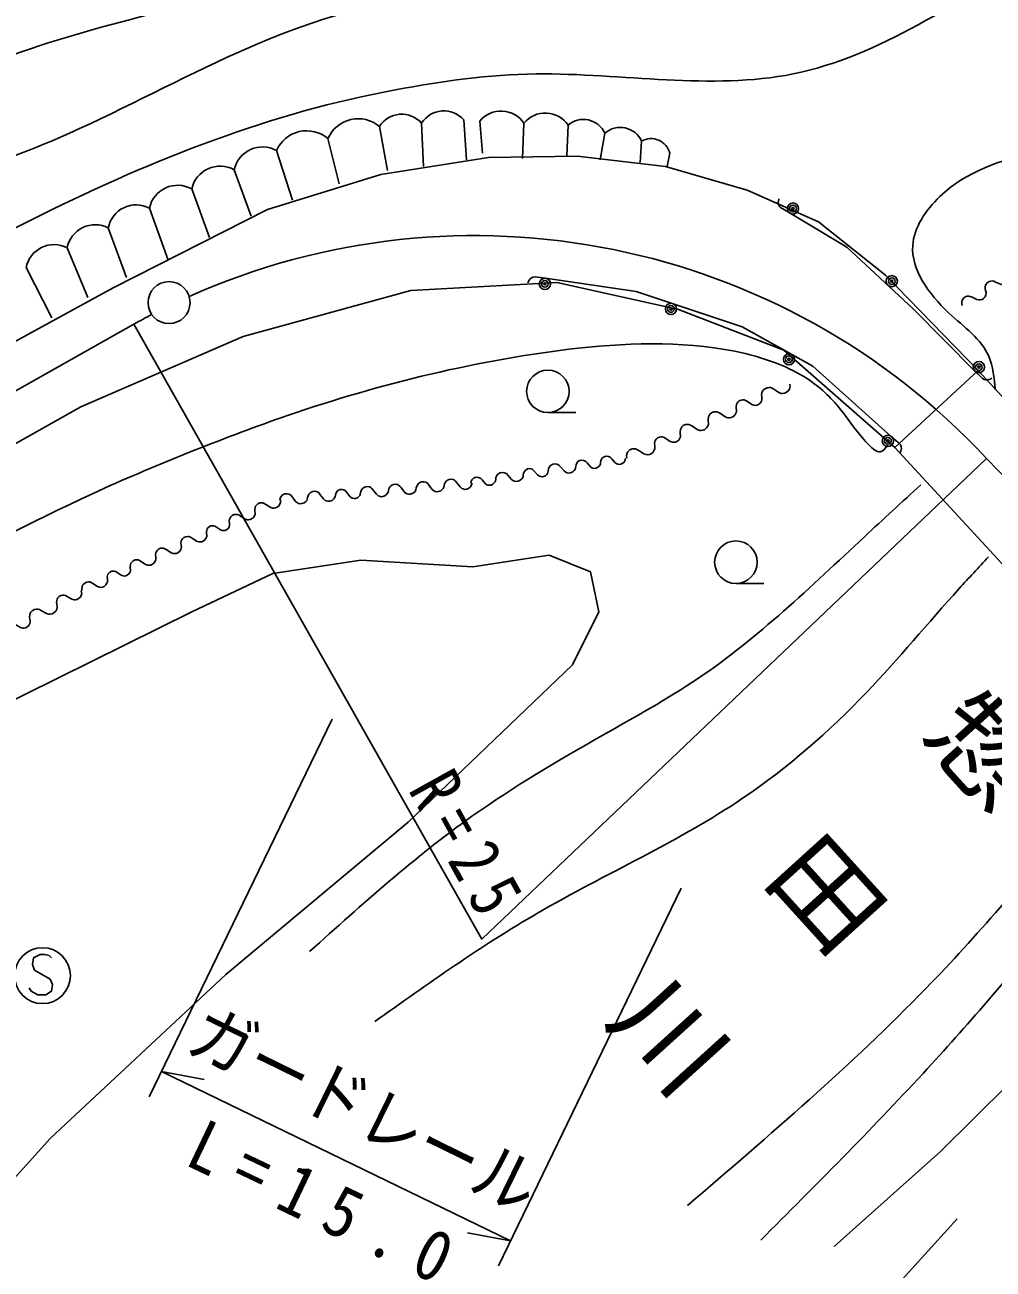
# Model space of a CAD drawing. Units: millimetres, scale not verified. Extents: x 40000 to 680000, y 20000 to 380000.
# Drawn here: x 161683 to 196290, y 276124 to 320612 of the extents above; entities that cross this region are included whole.
import ezdxf
from ezdxf.enums import TextEntityAlignment as Align

# ---------------------------------------------------------------- set-up
doc = ezdxf.new("R2010")
doc.units = ezdxf.units.MM
doc.header["$LTSCALE"] = 1000
doc.layers.add('M-BGD', color=7, linetype='Continuous', lineweight=25)
doc.styles.add('@ＭＳ ゴシック', font='')
doc.styles.add('ＭＳ ゴシック', font='')
doc.styles.get('@ＭＳ ゴシック').set_extended_font_data('@MS Gothic')
doc.styles.get('ＭＳ ゴシック').set_extended_font_data('MS Gothic')

msp = doc.modelspace()

# ---------------------------------------------------------------- linework, layer by layer
at = {"layer": 'M-BGD'}
for p, q in [((177367, 317219), (177463, 315784)), ((174355, 316980), (174642, 315402)), ((175861, 317099), (175933, 315545)), ((177941, 317171), (178039, 316023)), ((179520, 317099), (179473, 315832)), ((181098, 317027), (181051, 315928)), ((172515, 316549), (172921, 314924)), ((182413, 316740), (182246, 315784)), ((183728, 316454), (183680, 315689)), ((170674, 316119), (171248, 314350)), ((184732, 316023), (184636, 315545)), ((169161, 315434), (169766, 313777)), ((167647, 314749), (168284, 313012)), ((166133, 314063), (166802, 312199)), ((188778, 314029), (189036, 313875)), ((189036, 313875), (191064, 312663)), ((164663, 313352), (165320, 311578)), ((163194, 312642), (163934, 310860)), ((191064, 312663), (193438, 310462)), ((161724, 311931), (162643, 310143)), ((180000, 311593), (180297, 311550)), ((180297, 311550), (183537, 311080)), ((183537, 311080), (187322, 309818)), ((193438, 310462), (195640, 308236)), ((79771, 261462), (165581, 309912)), ((187322, 309818), (189844, 308409)), ((189844, 308409), (192664, 305886)), ((195640, 308236), (195850, 308022)), ((180378, 306748), (181378, 306748)), ((192664, 305886), (192888, 305686)), ((196051, 305111), (216342, 284142)), ((187098, 300639), (188098, 300639)), ((172664, 295785), (166127, 282284)), ((178607, 276241), (185144, 289742)), ((166562, 283185), (179043, 277141)), ((166562, 283185), (168095, 282909)), ((195003, 277920), (184916, 266818)), ((179043, 277141), (177509, 277417))]:
    msp.add_line(p, q, dxfattribs=at)
for points in [[(145900, 300850), (164839, 311210), (170350, 314014), (174409, 315267), (178259, 315875), (181420, 315916), (184582, 315551), (187500, 314700), (190053, 313565), (192444, 311660), (195754, 308252)], [(188778, 314029), (188709, 314070), (188672, 314104), (188636, 314160), (188617, 314207), (188611, 314256), (188616, 314323), (188633, 314371), (188649, 314397)], [(179668, 311389), (179673, 311428), (179702, 311485), (179739, 311530), (179795, 311572), (179849, 311595), (179921, 311604), (180000, 311593)], [(196024, 311117), (196008, 311179), (196010, 311251), (196022, 311306), (196045, 311344), (196084, 311394), (196152, 311437), (196213, 311452), (196257, 311457), (196313, 311445), (196379, 311416), (196549, 311336), (196632, 311318), (196677, 311322), (196738, 311338), (196788, 311371), (196845, 311431), (196874, 311497), (196886, 311552), (196881, 311596), (196865, 311658)], [(82811, 261250), (154445, 301755), (163679, 306957), (169480, 309470), (175473, 311114), (180694, 311404), (185044, 310437), (188814, 308987), (192777, 305507)], [(195183, 310577), (195167, 310638), (195168, 310710), (195180, 310765), (195203, 310804), (195243, 310853), (195310, 310896), (195371, 310912), (195416, 310917), (195471, 310905), (195537, 310876), (195708, 310795), (195791, 310777), (195835, 310782), (195897, 310798), (195947, 310830), (196004, 310890), (196032, 310956), (196044, 311011), (196040, 311056), (196024, 311117)], [(165581, 309912), (178014, 287926), (196051, 305111)], [(196239, 307985), (196211, 307957), (196154, 307929), (196097, 307915), (196027, 307915), (195970, 307930), (195907, 307965), (195850, 308022)], [(188023, 307313), (188016, 307382), (188029, 307460), (188050, 307518), (188081, 307557), (188132, 307604), (188213, 307640), (188282, 307647), (188331, 307646), (188389, 307624), (188457, 307582), (188629, 307467), (188717, 307434), (188766, 307432), (188835, 307439), (188895, 307467), (188966, 307523), (189008, 307590), (189030, 307648), (189032, 307698), (189025, 307767)], [(187112, 306900), (187106, 306963), (187117, 307034), (187137, 307087), (187165, 307121), (187212, 307164), (187285, 307197), (187347, 307204), (187392, 307202), (187445, 307182), (187506, 307144), (187663, 307040), (187743, 307010), (187788, 307008), (187850, 307015), (187905, 307040), (187970, 307091), (188008, 307152), (188028, 307205), (188029, 307250), (188023, 307313)], [(186110, 306445), (186103, 306515), (186116, 306593), (186138, 306651), (186169, 306689), (186220, 306737), (186300, 306773), (186369, 306780), (186418, 306778), (186477, 306756), (186544, 306715), (186717, 306600), (186804, 306567), (186853, 306565), (186922, 306572), (186983, 306599), (187054, 306656), (187096, 306723), (187118, 306781), (187119, 306830), (187112, 306900)], [(185108, 305991), (185101, 306060), (185114, 306139), (185136, 306197), (185167, 306235), (185218, 306282), (185298, 306319), (185367, 306326), (185417, 306324), (185475, 306302), (185542, 306260), (185715, 306145), (185802, 306113), (185851, 306111), (185921, 306118), (185981, 306145), (186052, 306202), (186094, 306269), (186116, 306327), (186118, 306376), (186110, 306445)], [(184198, 305578), (184191, 305641), (184203, 305712), (184223, 305765), (184251, 305800), (184297, 305843), (184370, 305876), (184433, 305883), (184478, 305881), (184531, 305861), (184592, 305823), (184749, 305718), (184828, 305689), (184873, 305687), (184936, 305693), (184991, 305718), (185055, 305769), (185093, 305831), (185113, 305884), (185115, 305928), (185108, 305991)], [(192888, 305686), (192947, 305632), (192978, 305592), (193003, 305529), (193012, 305480), (193008, 305430), (192990, 305366), (192965, 305322), (192945, 305299)], [(182263, 304974), (182273, 305030), (182299, 305089), (182329, 305130), (182362, 305154), (182412, 305180), (182483, 305192), (182540, 305182), (182578, 305170), (182619, 305140), (182663, 305093), (182775, 304965), (182837, 304920), (182876, 304908), (182932, 304899), (182985, 304908), (183053, 304937), (183101, 304981), (183131, 305022), (183143, 305061), (183152, 305117)], [(183196, 305124), (183189, 305193), (183201, 305272), (183223, 305330), (183254, 305368), (183305, 305415), (183386, 305452), (183455, 305459), (183504, 305457), (183562, 305435), (183629, 305393), (183802, 305278), (183890, 305245), (183939, 305244), (184008, 305251), (184068, 305278), (184139, 305334), (184181, 305402), (184203, 305460), (184205, 305509), (184198, 305578)], [(179499, 304528), (179508, 304584), (179535, 304643), (179565, 304684), (179598, 304708), (179648, 304734), (179719, 304746), (179775, 304736), (179814, 304724), (179855, 304695), (179899, 304647), (180011, 304519), (180073, 304475), (180111, 304462), (180167, 304453), (180221, 304462), (180289, 304491), (180337, 304535), (180366, 304577), (180378, 304615), (180388, 304671)], [(180388, 304671), (180398, 304734), (180428, 304799), (180461, 304845), (180497, 304871), (180553, 304900), (180632, 304913), (180695, 304903), (180737, 304890), (180783, 304856), (180832, 304804), (180956, 304662), (181025, 304612), (181068, 304599), (181130, 304588), (181190, 304598), (181265, 304630), (181318, 304679), (181351, 304725), (181365, 304768), (181375, 304830)], [(181375, 304830), (181384, 304887), (181411, 304946), (181441, 304987), (181473, 305010), (181524, 305037), (181595, 305048), (181651, 305039), (181690, 305027), (181731, 304997), (181775, 304950), (181887, 304822), (181949, 304777), (181987, 304765), (182043, 304756), (182097, 304764), (182165, 304794), (182212, 304838), (182242, 304879), (182254, 304917), (182263, 304974)], [(176670, 304142), (176685, 304203), (176719, 304266), (176756, 304310), (176794, 304333), (176852, 304358), (176931, 304365), (176993, 304351), (177034, 304334), (177078, 304298), (177123, 304242), (177236, 304091), (177302, 304036), (177343, 304020), (177405, 304005), (177464, 304011), (177542, 304037), (177599, 304083), (177635, 304126), (177651, 304168), (177666, 304229)], [(177623, 304225), (177633, 304281), (177659, 304341), (177689, 304382), (177722, 304405), (177772, 304432), (177843, 304443), (177900, 304434), (177938, 304422), (177979, 304392), (178023, 304345), (178135, 304217), (178197, 304172), (178236, 304160), (178292, 304151), (178345, 304159), (178413, 304189), (178461, 304233), (178491, 304274), (178503, 304312), (178512, 304369)], [(178512, 304369), (178522, 304431), (178552, 304497), (178585, 304542), (178621, 304569), (178677, 304598), (178756, 304611), (178819, 304600), (178862, 304587), (178907, 304554), (178956, 304501), (179081, 304359), (179149, 304309), (179192, 304296), (179255, 304286), (179314, 304295), (179390, 304328), (179442, 304377), (179476, 304423), (179489, 304465), (179499, 304528)], [(170792, 303626), (170807, 303688), (170842, 303751), (170878, 303794), (170916, 303818), (170974, 303843), (171054, 303850), (171115, 303835), (171157, 303819), (171200, 303782), (171245, 303726), (171359, 303575), (171424, 303521), (171466, 303504), (171527, 303490), (171587, 303495), (171665, 303522), (171721, 303567), (171758, 303610), (171774, 303652), (171789, 303713)], [(171789, 303713), (171803, 303775), (171838, 303838), (171874, 303882), (171912, 303905), (171970, 303930), (172050, 303937), (172112, 303922), (172153, 303906), (172197, 303870), (172242, 303813), (172355, 303663), (172420, 303608), (172462, 303592), (172523, 303577), (172583, 303582), (172661, 303609), (172717, 303654), (172754, 303698), (172770, 303739), (172785, 303801)], [(172785, 303801), (172798, 303856), (172829, 303913), (172862, 303952), (172896, 303973), (172948, 303996), (173020, 304002), (173075, 303989), (173113, 303974), (173152, 303941), (173193, 303891), (173295, 303755), (173353, 303706), (173391, 303691), (173446, 303678), (173500, 303683), (173570, 303707), (173621, 303748), (173653, 303787), (173668, 303824), (173681, 303879)], [(173681, 303879), (173696, 303941), (173731, 304004), (173767, 304048), (173805, 304071), (173863, 304096), (173943, 304103), (174004, 304089), (174046, 304072), (174089, 304036), (174134, 303979), (174248, 303829), (174313, 303774), (174355, 303758), (174416, 303743), (174476, 303748), (174554, 303775), (174610, 303820), (174646, 303864), (174663, 303905), (174678, 303967)], [(174678, 303967), (174692, 304028), (174727, 304092), (174763, 304135), (174801, 304158), (174859, 304184), (174939, 304191), (175001, 304176), (175042, 304159), (175085, 304123), (175131, 304067), (175244, 303916), (175309, 303862), (175351, 303845), (175412, 303831), (175472, 303836), (175550, 303863), (175606, 303908), (175643, 303951), (175659, 303993), (175674, 304054)], [(175674, 304054), (175688, 304116), (175723, 304179), (175759, 304222), (175797, 304246), (175855, 304271), (175935, 304278), (175997, 304263), (176038, 304247), (176082, 304211), (176127, 304154), (176240, 304004), (176305, 303949), (176347, 303933), (176408, 303918), (176468, 303923), (176546, 303950), (176602, 303995), (176639, 304039), (176655, 304080), (176670, 304142)], [(169905, 303220), (169898, 303283), (169910, 303354), (169930, 303407), (169958, 303442), (170004, 303485), (170077, 303518), (170139, 303525), (170184, 303524), (170237, 303504), (170299, 303466), (170456, 303362), (170536, 303333), (170580, 303331), (170643, 303338), (170698, 303363), (170762, 303414), (170800, 303476), (170820, 303529), (170821, 303573), (170815, 303636)], [(168996, 302804), (168989, 302867), (169001, 302938), (169020, 302991), (169048, 303026), (169095, 303069), (169167, 303102), (169230, 303109), (169275, 303108), (169328, 303088), (169389, 303050), (169547, 302946), (169626, 302916), (169671, 302915), (169734, 302922), (169788, 302947), (169853, 302998), (169891, 303059), (169910, 303112), (169912, 303157), (169905, 303220)], [(168178, 302429), (168171, 302486), (168182, 302550), (168199, 302598), (168225, 302629), (168266, 302668), (168332, 302698), (168388, 302704), (168429, 302703), (168476, 302685), (168532, 302651), (168673, 302557), (168745, 302531), (168785, 302529), (168842, 302535), (168891, 302558), (168949, 302604), (168983, 302659), (169001, 302707), (169002, 302747), (168996, 302804)], [(167268, 302013), (167261, 302076), (167273, 302147), (167293, 302200), (167321, 302235), (167367, 302278), (167440, 302312), (167502, 302318), (167547, 302317), (167600, 302297), (167662, 302259), (167819, 302155), (167899, 302126), (167943, 302124), (168006, 302131), (168061, 302156), (168125, 302207), (168163, 302269), (168183, 302322), (168184, 302367), (168178, 302429)], [(124689, 265444), (129963, 272020), (132748, 277471), (137014, 281738), (147027, 288433), (155678, 293706), (167646, 299631), (170550, 300994), (173690, 301468), (177698, 301231), (179238, 301468), (180423, 301646), (181904, 301053), (182201, 299631), (181253, 297735), (175387, 292106), (168869, 286655), (162589, 280790), (156604, 274153), (143683, 259400)], [(166359, 301597), (166352, 301660), (166364, 301731), (166383, 301784), (166411, 301819), (166458, 301862), (166530, 301896), (166593, 301902), (166638, 301901), (166691, 301881), (166752, 301843), (166910, 301739), (166989, 301710), (167034, 301708), (167097, 301715), (167151, 301740), (167216, 301791), (167254, 301853), (167273, 301906), (167275, 301950), (167268, 302013)], [(164631, 300807), (164625, 300863), (164635, 300927), (164653, 300975), (164678, 301006), (164720, 301045), (164785, 301075), (164842, 301081), (164882, 301080), (164930, 301062), (164985, 301028), (165127, 300934), (165199, 300908), (165239, 300906), (165295, 300913), (165344, 300935), (165402, 300981), (165437, 301037), (165454, 301084), (165456, 301124), (165450, 301181)], [(165450, 301181), (165443, 301244), (165454, 301315), (165474, 301368), (165502, 301403), (165548, 301446), (165621, 301479), (165684, 301486), (165729, 301485), (165782, 301465), (165843, 301427), (166000, 301323), (166080, 301294), (166125, 301292), (166188, 301299), (166242, 301324), (166307, 301375), (166344, 301437), (166364, 301490), (166366, 301534), (166359, 301597)], [(163722, 300390), (163715, 300453), (163727, 300524), (163746, 300578), (163774, 300612), (163821, 300655), (163893, 300689), (163956, 300696), (164001, 300694), (164054, 300674), (164115, 300636), (164273, 300533), (164352, 300503), (164397, 300501), (164460, 300508), (164514, 300533), (164579, 300585), (164617, 300646), (164636, 300699), (164638, 300744), (164631, 300807)], [(162824, 299896), (162813, 299958), (162819, 300030), (162835, 300084), (162860, 300121), (162903, 300168), (162973, 300206), (163035, 300218), (163080, 300220), (163134, 300204), (163198, 300171), (163363, 300079), (163445, 300055), (163489, 300057), (163552, 300068), (163604, 300097), (163665, 300153), (163698, 300217), (163714, 300272), (163712, 300316), (163700, 300379)], [(161861, 299365), (161848, 299434), (161855, 299513), (161872, 299572), (161900, 299613), (161948, 299664), (162025, 299707), (162093, 299719), (162142, 299721), (162202, 299704), (162272, 299667), (162454, 299566), (162543, 299540), (162592, 299542), (162661, 299555), (162719, 299587), (162785, 299648), (162822, 299719), (162839, 299778), (162837, 299828), (162825, 299896)], [(160985, 298883), (160974, 298945), (160980, 299017), (160996, 299071), (161021, 299108), (161064, 299154), (161134, 299193), (161196, 299204), (161241, 299206), (161295, 299190), (161359, 299157), (161524, 299065), (161605, 299042), (161650, 299044), (161712, 299055), (161765, 299084), (161825, 299140), (161859, 299204), (161874, 299258), (161872, 299303), (161861, 299365)], [(190613, 276936), (194406, 280327), (199269, 285146), (204489, 290678), (205114, 290901), (205783, 290589), (206051, 287823), (206185, 286172), (205917, 279301), (205739, 278007), (205114, 277248)], [(162631, 287257), (162551, 287337), (162391, 287377), (162231, 287377), (161991, 287257), (161951, 287017), (162031, 286817), (162591, 286497), (162671, 286297), (162631, 286057), (162431, 285937), (162151, 285937), (161911, 286057), (161831, 286177)]]:
    msp.add_lwpolyline(points, dxfattribs=at)
msp.add_lwpolyline([(206505, 290619), (192777, 305507), (195754, 308252), (209482, 293364)], close=True, dxfattribs=at)
for centre, radius in [((189138, 314046), 200), ((189138, 314046), 120), ((189138, 314046), 40), ((166835, 310681), 750), ((180269, 311352), 200), ((180269, 311352), 120), ((192669, 311448), 200), ((192669, 311448), 120), ((192669, 311448), 40), ((180269, 311352), 40), ((184775, 310456), 200), ((184775, 310456), 120), ((184775, 310456), 40), ((188994, 308655), 200), ((188994, 308655), 120), ((188994, 308655), 40), ((195782, 308376), 200), ((195782, 308376), 120), ((195782, 308376), 40), ((180378, 307508), 760), ((192531, 305737), 200), ((192531, 305737), 120), ((192531, 305737), 40), ((187098, 301399), 760), ((162311, 286617), 1000)]:
    msp.add_circle(centre, radius, dxfattribs=at)
for centre, radius, start, end in [((173597, 316074), 1181, 50.0274, 156.2876), ((175153, 316475), 944, 41.4077, 147.6679), ((176659, 316594), 944, 41.4077, 147.6679), ((178703, 316543), 988, 34.2694, 140.5297), ((180282, 316471), 988, 34.2694, 140.5297), ((181648, 316391), 841, 24.5619, 130.8221), ((171756, 315644), 1181, 50.0274, 156.2876), ((182963, 316104), 841, 24.5619, 130.8221), ((184068, 315862), 683, 13.6713, 119.9315), ((170175, 315209), 1038, 61.2229, 167.4831), ((168661, 314523), 1038, 61.2229, 167.4831), ((167147, 313838), 1038, 61.2229, 167.4831), ((165665, 313157), 1020, 62.6847, 168.9449), ((164195, 312446), 1020, 62.6847, 168.9449), ((162725, 311735), 1020, 62.6847, 168.9449), ((177754, 288076), 25000, 42.956, 114.1459), ((177754, 288076), 25000, 117.4409, 119.1365)]:
    msp.add_arc(centre, radius, start, end, dxfattribs=at)
for points, knots in [([(135604, 319863), (139905, 320336), (144206, 320809), (148378, 321872), (151586, 322690), (154718, 323857), (157707, 325317), (161682, 327257), (165404, 329716), (169476, 331345), (172725, 332644), (176196, 333416), (179667, 334072), (183447, 334786), (187226, 335362), (191005, 335938)], [0, 0, 0, 0, 1, 1, 1, 2, 2, 2, 3, 3, 3, 4, 4, 4, 5, 5, 5, 5]), ([(132159, 317710), (133939, 317688), (135719, 317667), (137470, 317853), (141187, 318250), (144770, 319585), (148378, 320724), (151369, 321668), (154376, 322478), (157277, 323594), (160087, 324696), (162807, 326023), (165601, 327182), (168997, 328606), (172498, 329796), (176079, 330627), (178930, 331289), (181832, 331724), (184690, 332349), (187591, 332984), (190446, 333815), (193302, 334646)], [0, 0, 0, 0, 1, 1, 1, 2, 2, 2, 3, 3, 3, 4, 4, 4, 5, 5, 5, 6, 6, 6, 7, 7, 7, 7]), ([(129002, 315270), (132220, 315457), (135439, 315645), (138618, 316131), (142825, 316775), (146962, 317942), (150961, 319432), (154290, 320672), (157524, 322136), (160865, 323307), (163773, 324342), (166766, 325134), (169763, 325891), (174257, 327024), (178762, 328078), (183255, 329192), (187185, 330166), (191104, 331186), (195024, 332206)], [0, 0, 0, 0, 1, 1, 1, 2, 2, 2, 3, 3, 3, 4, 4, 4, 5, 5, 5, 6, 6, 6, 6]), ([(115080, 307089), (118525, 307346), (121971, 307603), (125414, 307950), (131022, 308515), (136622, 309317), (142063, 310820), (144724, 311556), (147348, 312460), (149813, 313691), (152554, 315059), (155099, 316819), (157851, 318140), (161057, 319691), (164549, 320622), (168041, 321441), (171939, 322414), (175845, 323248), (179810, 323881), (183757, 324512), (187762, 324945), (191580, 326034), (194828, 326961), (197940, 328364), (201052, 329766)], [0, 0, 0, 0, 1, 1, 1, 2, 2, 2, 3, 3, 3, 4, 4, 4, 5, 5, 5, 6, 6, 6, 7, 7, 7, 8, 8, 8, 8]), ([(103023, 299482), (108490, 299889), (113957, 300297), (119385, 301061), (123643, 301659), (127876, 302477), (132016, 303644), (136099, 304795), (140090, 306285), (143929, 308093), (147645, 309859), (151217, 311917), (154980, 313547), (157568, 314629), (160260, 315443), (162874, 316561), (166930, 318332), (170805, 320840), (175074, 321441), (177077, 321736), (179161, 321633), (181246, 321585), (184257, 321516), (187272, 321563), (190144, 322159), (195008, 323168), (199465, 325749), (203923, 328331)], [0, 0, 0, 0, 1, 1, 1, 2, 2, 2, 3, 3, 3, 4, 4, 4, 5, 5, 5, 6, 6, 6, 7, 7, 7, 8, 8, 8, 9, 9, 9, 9]), ([(142637, 300486), (145738, 303007), (148839, 305528), (152110, 307806), (155344, 310059), (158745, 312075), (162300, 313834), (166321, 315825), (170540, 317488), (174930, 318284), (176584, 318608), (178255, 318831), (179954, 318858), (183046, 318890), (186224, 318268), (189140, 318858), (192237, 319485), (195039, 321480), (197895, 323164), (200450, 324670), (203047, 325926), (205645, 327182)], [0, 0, 0, 0, 1, 1, 1, 2, 2, 2, 3, 3, 3, 4, 4, 4, 5, 5, 5, 6, 6, 6, 7, 7, 7, 7]), ([(196371, 307561), (196332, 307985), (196293, 308409), (196138, 308765), (195871, 309380), (195259, 309793), (194701, 310319), (193982, 310997), (193353, 311862), (193419, 312727), (193454, 313354), (193883, 313994), (194390, 314475), (195346, 315396), (196580, 315746), (197808, 316106), (199739, 316655), (201529, 317213), (203167, 318125), (204756, 319010), (206203, 320227), (207634, 321426), (209147, 322695), (210643, 323944), (212139, 325194)], [0, 0, 0, 0, 1, 1, 1, 2, 2, 2, 3, 3, 3, 4, 4, 4, 5, 5, 5, 6, 6, 6, 7, 7, 7, 8, 8, 8, 8]), ([(88685, 251644), (93837, 258094), (98990, 264544), (105380, 269520), (109421, 272667), (113957, 275225), (118480, 277745), (125427, 281615), (132343, 285397), (139116, 289515), (147528, 294482), (155657, 299969), (164534, 304052), (166671, 305002), (168849, 305863), (171075, 306649), (174435, 307792), (177880, 308638), (181463, 309054), (183457, 309261), (185482, 309314), (187427, 308861), (187918, 308741), (188403, 308587), (188869, 308380), (189228, 308221), (189576, 308031), (189885, 307794), (190318, 307472), (190691, 307077), (191011, 306629), (191274, 306285), (191495, 305952), (191866, 305581), (191990, 305456), (192130, 305328), (192254, 305348), (192352, 305363), (192439, 305472), (192526, 305581)], [0, 0, 0, 0, 1, 1, 1, 2, 2, 2, 3, 3, 3, 4, 4, 4, 5, 5, 5, 6, 6, 6, 7, 7, 7, 8, 8, 8, 9, 9, 9, 10, 10, 10, 11, 11, 11, 12, 12, 12, 13, 13, 13, 13]), ([(171859, 287477), (173736, 289168), (175614, 290859), (177663, 292314), (179156, 293375), (180739, 294310), (182339, 295217), (183485, 295866), (184639, 296500), (185726, 297232), (187885, 298688), (189776, 300529), (191692, 302312), (192361, 302934), (193034, 303550), (193707, 304166)], [0, 0, 0, 0, 1, 1, 1, 2, 2, 2, 3, 3, 3, 4, 4, 4, 5, 5, 5, 5]), ([(174197, 284978), (176093, 286329), (177990, 287681), (180001, 288848), (182426, 290254), (185017, 291392), (187338, 292959), (188948, 294046), (190428, 295340), (191772, 296749), (192917, 297948), (193965, 299232), (195078, 300457), (195423, 300837), (195774, 301212), (196126, 301586)], [0, 0, 0, 0, 1, 1, 1, 2, 2, 2, 3, 3, 3, 4, 4, 4, 5, 5, 5, 5]), ([(185366, 278397), (188294, 280905), (191221, 283413), (193900, 286173), (195709, 288036), (197404, 290015), (199020, 292051), (199889, 293146), (200735, 294258), (201580, 295370)], [0, 0, 0, 0, 1, 1, 1, 2, 2, 2, 3, 3, 3, 3]), ([(187983, 277157), (189946, 279122), (191910, 281087), (193788, 283123), (195348, 284816), (196850, 286557), (198303, 288364), (199442, 289780), (200551, 291237), (201931, 292395), (202443, 292825), (202993, 293215), (203543, 293604)], [0, 0, 0, 0, 1, 1, 1, 2, 2, 2, 3, 3, 3, 4, 4, 4, 4])]:
    msp.add_open_spline(points, degree=3, knots=knots, dxfattribs=at)

# ---------------------------------------------------------------- texts
at = {"layer": 'M-BGD', "style": 'ＭＳ ゴシック', "width": 0.9}
msp.add_text('ガードレール', height=1833, rotation=333.9, dxfattribs=at).set_placement((167127, 283485), align=Align.BOTTOM_LEFT)
at = {"layer": 'M-BGD', "attachment_point": 7}
for s, insert, char_height, rotation, style in [('\\T2.11;\\W0.9;惣田川', (196074, 297271), 2925, 222.2, '@ＭＳ ゴシック'), ('\\T1.45;\\W0.8;R=25', (175332, 293260), 1833, 299.1, 'ＭＳ ゴシック'), ('\\T1.59;\\W0.9;L=15.0', (167321, 279860), 1833, 334.5, 'ＭＳ ゴシック')]:
    msp.add_mtext(s, dxfattribs=dict(at, insert=insert, char_height=char_height, rotation=rotation, style=style))

doc.saveas('drawing.dxf')
